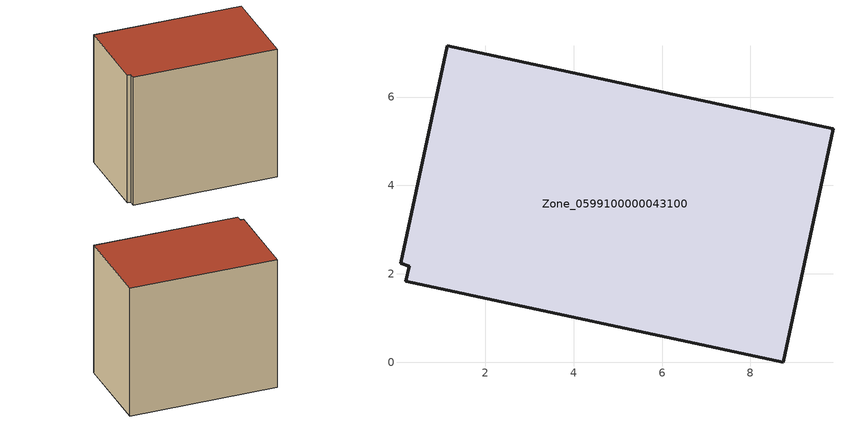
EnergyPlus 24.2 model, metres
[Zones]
Zone_0599100000043100
 floor ground (C_G): 0.27,2.17 0.08,2.24 1.14,7.16 9.87,5.28 8.74,0 0.2,1.83 z0
 wall outside (C_F): 8.74,0 9.87,5.28 1.14,7.16 0.08,2.24 0.27,2.17 0.2,1.83 8.74,0 z0:8.19
 roof outside (C_R): 0.27,2.17 0.2,1.83 8.74,0 9.87,5.28 1.14,7.16 0.08,2.24 z8.19
[BUILDING]
Pand.0599100000043100: North Axis=0; Terrain=City; Loads Convergence Tolerance Value=0.04; Temperature Convergence Tolerance Value=0.4; Solar Distribution=FullExterior; Maximum Number of Warmup Days=25; Minimum Number of Warmup Days=1
[Site:Location]
Rotterdam.The.Hague.AP_ZH_NLD Design_Conditions: Latitude=51.96; Longitude=4.45; Time Zone=1; Elevation=-4.5
[SITE:GROUNDTEMPERATURE:BUILDINGSURFACE]
18, 18, 18, 18, 18, 18, 18, 18, 18, 18, 18, 18
[MATERIAL] Thermal Absorptance=0.9; Solar Absorptance=0.7; Visible Absorptance=0.7
Name | Roughness | Thickness | Conductivity | Density | Specific Heat
G.TI.1975-1991 | MediumSmooth | 0.15 | 0.288461 | 540 | 1210
F.TI.1975-1991 | Rough | 0.3 | 0.230769 | 1920 | 840
R.TI.1975-1991 | MediumRough | 0.2 | 0.153846 | 1500 | 1000
[CONSTRUCTION]
C_G: G.TI.1975-1991
C_F: F.TI.1975-1991
C_R: R.TI.1975-1991
[ZONE]
Zone_0599100000043100: Type=1; Multiplier=1; Ceiling Height=Autocalculate; Volume=Autocalculate; Floor Area=autocalculate; Part of Total Floor Area=Yes
[ZONEINFILTRATION:DESIGNFLOWRATE]
Infil_Zone_0599100000043100: Zone or ZoneList or Space or SpaceList=Zone_0599100000043100; Schedule=AlwaysOn; Design Flow Rate Calculation Method=Flow/Area; Flow Rate per Floor Area=0.003; Constant Term Coefficient=1; Temperature Term Coefficient=0; Velocity Term Coefficient=0; Velocity Squared Term Coefficient=0
[HVACTEMPLATE:ZONE:IDEALLOADSAIRSYSTEM]
Zone_0599100000043100: Maximum Heating Supply Air Temperature=50; Minimum Cooling Supply Air Temperature=13; Maximum Heating Supply Air Humidity Ratio=0.0156; Minimum Cooling Supply Air Humidity Ratio=0.0077; Heating Limit=NoLimit; Cooling Limit=NoLimit; Dehumidification Control Type=ConstantSensibleHeatRatio; Cooling Sensible Heat Ratio=0.7; Dehumidification Setpoint=60; Humidification Control Type=None; Humidification Setpoint=30; Outdoor Air Method=None; Outdoor Air Flow Rate per Person=0.00944; Outdoor Air Flow Rate per Zone Floor Area=0; Outdoor Air Flow Rate per Zone=0; Demand Controlled Ventilation Type=None; Outdoor Air Economizer Type=NoEconomizer; Heat Recovery Type=None; Sensible Heat Recovery Effectiveness=0.7; Latent Heat Recovery Effectiveness=0.65
[ZONECONTROL:THERMOSTAT]
ThermostatControl_Zone_0599100000043100: Zone or ZoneList=Zone_0599100000043100; Control Type Schedule=DualSetpointControlType; Control 1=Thermostat_Zone_0599100000043100; Temperature Difference Between Cutout And Setpoint=0
[THERMOSTATSETPOINT:DUALSETPOINT]
Thermostat_Zone_0599100000043100: Heating Setpoint Temperature Schedule=HeatingSetpoint_Zone_0599100000043100; Cooling Setpoint Temperature Schedule=CoolingSetpoint_Zone_0599100000043100
[SCHEDULE:COMPACT]
HeatingSetpoint_Zone_0599100000043100: Through: 12/31, For: AllDays, Until: 24:00, 21
CoolingSetpoint_Zone_0599100000043100: Through: 12/31, For: AllDays, Until: 24:00, 24
DualSetpointControlType: Through: 12/31, For: AllDays, Until: 24:00, 4
AlwaysOn: Through: 12/31, For: AllDays, Until: 24:00, 1
